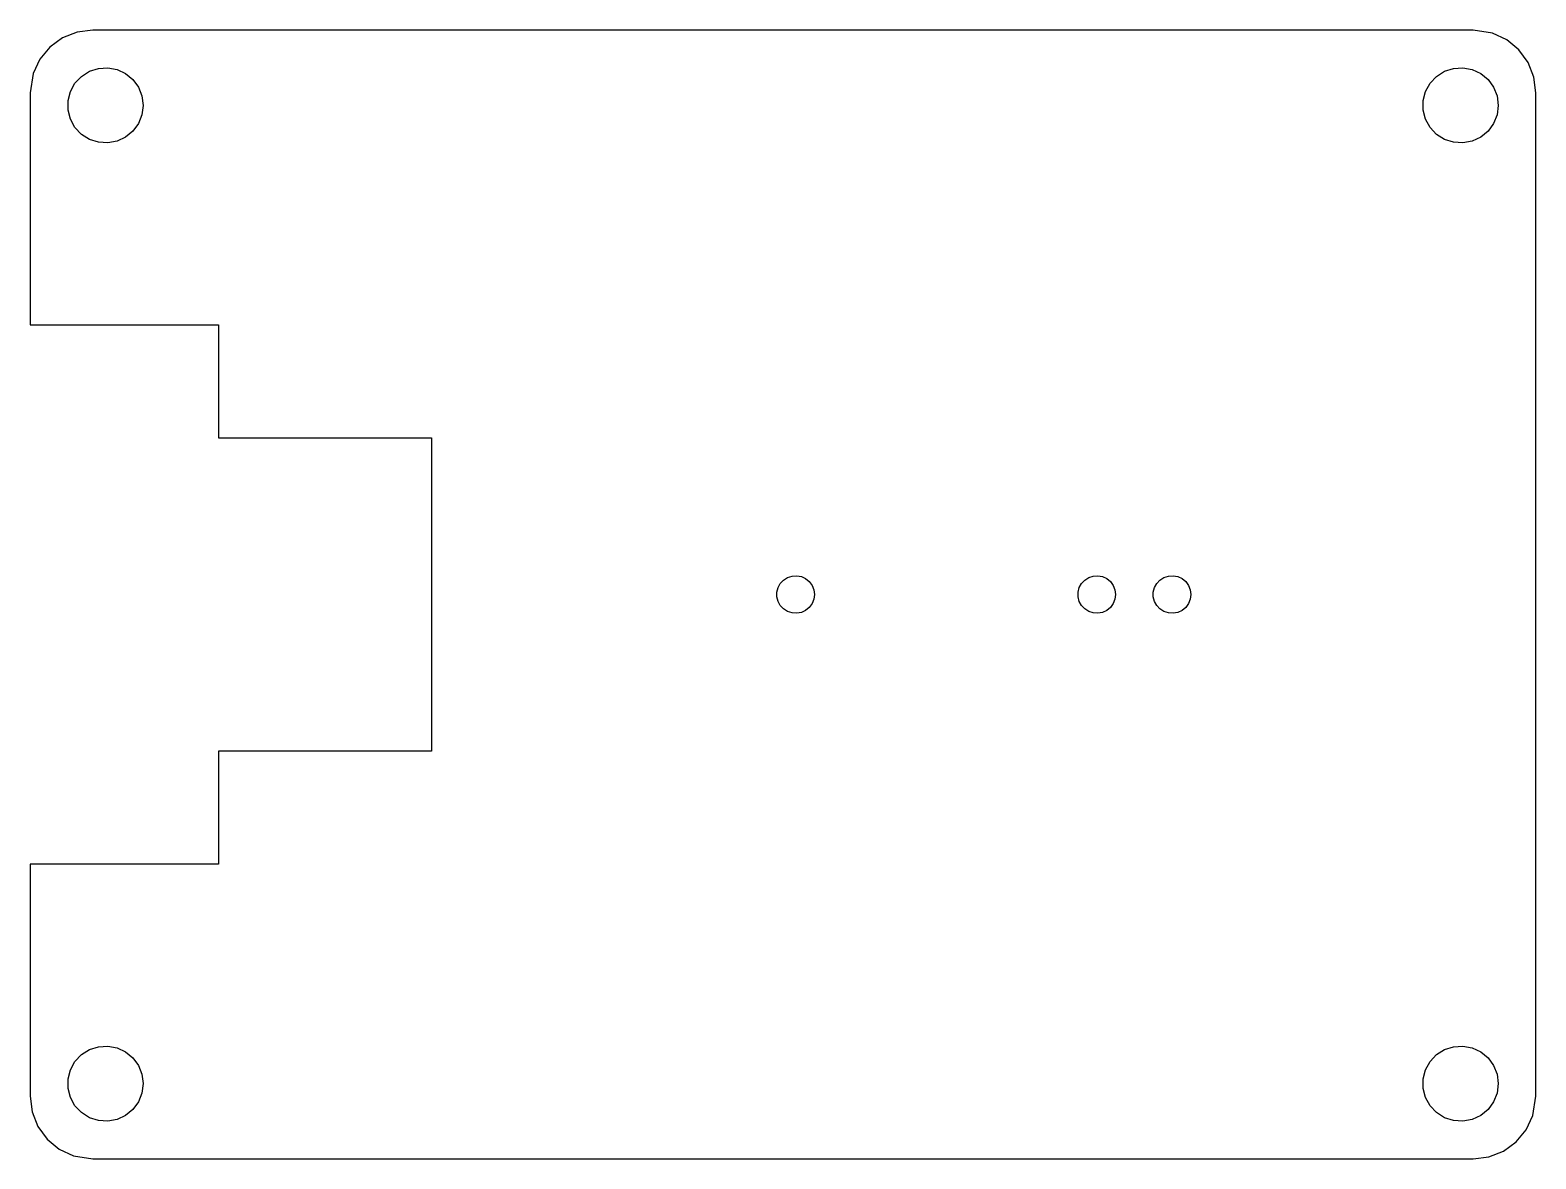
# Model space of a CAD drawing. Header units: metres. Extents: x -101 to 19, y -45 to 45.
import ezdxf

# ---------------------------------------------------------------- set-up
doc = ezdxf.new("R2010")
doc.units = ezdxf.units.M

msp = doc.modelspace()

# ---------------------------------------------------------------- linework, layer by layer
for p, q in [((-97.2435, 44.8429), (-98.4088, 44.3815)), ((-96, 45), (-97.2435, 44.8429)), ((14, 45), (-96, 45)), ((15.5451, 44.7553), (14, 45)), ((16.6791, 44.2216), (15.5451, 44.7553)), ((-99.4227, 43.6448), (-100.222, 42.6791)), ((-98.4088, 44.3815), (-99.4227, 43.6448)), ((17.6448, 43.4227), (16.6791, 44.2216)), ((18.3815, 42.4088), (17.6448, 43.4227)), ((-100.222, 42.6791), (-100.755, 41.5451)), ((18.8429, 41.2435), (18.3815, 42.4088)), ((-100.755, 41.5451), (-101, 40)), ((-97.427, 40.7634), (-96.9123, 41.3115)), ((-96.9123, 41.3115), (-96.2773, 41.7145)), ((-96.2773, 41.7145), (-95.5621, 41.9469)), ((-95.5621, 41.9469), (-94.8116, 41.9941)), ((-94.8116, 41.9941), (-94.073, 41.8532)), ((-94.073, 41.8532), (-93.3925, 41.533)), ((-93.3925, 41.533), (-92.8131, 41.0536)), ((-92.8131, 41.0536), (-92.3711, 40.4453)), ((10.5729, 40.7634), (11.0877, 41.3115)), ((11.0877, 41.3115), (11.7227, 41.7145)), ((11.7227, 41.7145), (12.4379, 41.9469)), ((12.4379, 41.9469), (13.1884, 41.9941)), ((13.1884, 41.9941), (13.927, 41.8532)), ((13.927, 41.8532), (14.6075, 41.533)), ((14.6075, 41.533), (15.1869, 41.0536)), ((15.1869, 41.0536), (15.6289, 40.4453)), ((19, 40), (18.8429, 41.2435)), ((-101, 40), (-101, 21.5)), ((-97.9763, 39.376), (-97.7893, 40.1044)), ((-97.7893, 40.1044), (-97.427, 40.7634)), ((-92.3711, 40.4453), (-92.0943, 39.7461)), ((-92.0943, 39.7461), (-92, 39)), ((10.0237, 39.376), (10.2107, 40.1044)), ((10.2107, 40.1044), (10.5729, 40.7634)), ((15.6289, 40.4453), (15.9057, 39.7461)), ((15.9057, 39.7461), (16, 39)), ((19, -40), (19, 40)), ((-97.9763, 38.624), (-97.9763, 39.376)), ((-97.7893, 37.8956), (-97.9763, 38.624)), ((-92, 39), (-92.0943, 38.2539)), ((10.0237, 38.624), (10.0237, 39.376)), ((10.2107, 37.8956), (10.0237, 38.624)), ((16, 39), (15.9057, 38.2539)), ((-97.427, 37.2366), (-97.7893, 37.8956)), ((-96.9123, 36.6885), (-97.427, 37.2366)), ((-92.3711, 37.5547), (-92.8131, 36.9464)), ((-92.0943, 38.2539), (-92.3711, 37.5547)), ((10.5729, 37.2366), (10.2107, 37.8956)), ((11.0877, 36.6885), (10.5729, 37.2366)), ((15.6289, 37.5547), (15.1869, 36.9464)), ((15.9057, 38.2539), (15.6289, 37.5547)), ((-96.2773, 36.2855), (-96.9123, 36.6885)), ((-95.5621, 36.0531), (-96.2773, 36.2855)), ((-94.8116, 36.0059), (-95.5621, 36.0531)), ((-94.073, 36.1468), (-94.8116, 36.0059)), ((-93.3925, 36.467), (-94.073, 36.1468)), ((-92.8131, 36.9464), (-93.3925, 36.467)), ((11.7227, 36.2855), (11.0877, 36.6885)), ((12.4379, 36.0531), (11.7227, 36.2855)), ((13.1884, 36.0059), (12.4379, 36.0531)), ((13.927, 36.1468), (13.1884, 36.0059)), ((14.6075, 36.467), (13.927, 36.1468)), ((15.1869, 36.9464), (14.6075, 36.467)), ((-101, 21.5), (-86, 21.5)), ((-86, 21.5), (-86, 12.5)), ((-86, 12.5), (-69, 12.5)), ((-69, 12.5), (-69, -12.5)), ((-40.9561, 1.15576), (-40.6387, 1.35724)), ((-40.6387, 1.35724), (-40.2811, 1.47342)), ((-40.2811, 1.47342), (-39.9058, 1.49704)), ((-39.9058, 1.49704), (-39.5365, 1.42657)), ((-39.5365, 1.42657), (-39.1963, 1.26648)), ((-39.1963, 1.26648), (-38.9065, 1.02681)), ((-16.9561, 1.15576), (-16.6387, 1.35724)), ((-16.6387, 1.35724), (-16.2811, 1.47342)), ((-16.2811, 1.47342), (-15.9058, 1.49704)), ((-15.9058, 1.49704), (-15.5365, 1.42657)), ((-15.5365, 1.42657), (-15.1963, 1.26648)), ((-15.1963, 1.26648), (-14.9065, 1.02681)), ((-10.9561, 1.15576), (-10.6387, 1.35724)), ((-10.6387, 1.35724), (-10.2811, 1.47342)), ((-10.2811, 1.47342), (-9.90581, 1.49704)), ((-9.90581, 1.49704), (-9.53647, 1.42657)), ((-9.53647, 1.42657), (-9.19626, 1.26648)), ((-9.19626, 1.26648), (-8.90654, 1.02681)), ((-41.4882, 0.187988), (-41.3947, 0.552185)), ((-41.4882, -0.187988), (-41.4882, 0.187988)), ((-41.3947, 0.552185), (-41.2135, 0.881668)), ((-41.2135, 0.881668), (-40.9561, 1.15576)), ((-38.9065, 1.02681), (-38.6855, 0.722626)), ((-38.6855, 0.722626), (-38.5471, 0.373032)), ((-38.5471, 0.373032), (-38.5, 0)), ((-38.5, 0), (-38.5471, -0.373032)), ((-17.4882, 0.187988), (-17.3947, 0.552185)), ((-17.4882, -0.187988), (-17.4882, 0.187988)), ((-17.3947, 0.552185), (-17.2135, 0.881668)), ((-17.2135, 0.881668), (-16.9561, 1.15576)), ((-14.9065, 1.02681), (-14.6855, 0.722626)), ((-14.6855, 0.722626), (-14.5471, 0.373032)), ((-14.5471, 0.373032), (-14.5, 0)), ((-14.5, 0), (-14.5471, -0.373032)), ((-11.4882, 0.187988), (-11.3947, 0.552185)), ((-11.4882, -0.187988), (-11.4882, 0.187988)), ((-11.3947, 0.552185), (-11.2135, 0.881668)), ((-11.2135, 0.881668), (-10.9561, 1.15576)), ((-8.90654, 1.02681), (-8.68553, 0.722626)), ((-8.68553, 0.722626), (-8.54712, 0.373032)), ((-8.54712, 0.373032), (-8.5, 0)), ((-8.5, 0), (-8.54712, -0.373032)), ((-41.3947, -0.552185), (-41.4882, -0.187988)), ((-41.2135, -0.881668), (-41.3947, -0.552185)), ((-40.9561, -1.15576), (-41.2135, -0.881668)), ((-40.6387, -1.35724), (-40.9561, -1.15576)), ((-38.9065, -1.02681), (-39.1963, -1.26648)), ((-38.6855, -0.722626), (-38.9065, -1.02681)), ((-38.5471, -0.373032), (-38.6855, -0.722626)), ((-17.3947, -0.552185), (-17.4882, -0.187988)), ((-17.2135, -0.881668), (-17.3947, -0.552185)), ((-16.9561, -1.15576), (-17.2135, -0.881668)), ((-16.6387, -1.35724), (-16.9561, -1.15576)), ((-14.9065, -1.02681), (-15.1963, -1.26648)), ((-14.6855, -0.722626), (-14.9065, -1.02681)), ((-14.5471, -0.373032), (-14.6855, -0.722626)), ((-11.3947, -0.552185), (-11.4882, -0.187988)), ((-11.2135, -0.881668), (-11.3947, -0.552185)), ((-10.9561, -1.15576), (-11.2135, -0.881668)), ((-10.6387, -1.35724), (-10.9561, -1.15576)), ((-8.90654, -1.02681), (-9.19626, -1.26648)), ((-8.68553, -0.722626), (-8.90654, -1.02681)), ((-8.54712, -0.373032), (-8.68553, -0.722626)), ((-40.2811, -1.47342), (-40.6387, -1.35724)), ((-39.9058, -1.49704), (-40.2811, -1.47342)), ((-39.5365, -1.42657), (-39.9058, -1.49704)), ((-39.1963, -1.26648), (-39.5365, -1.42657)), ((-16.2811, -1.47342), (-16.6387, -1.35724)), ((-15.9058, -1.49704), (-16.2811, -1.47342)), ((-15.5365, -1.42657), (-15.9058, -1.49704)), ((-15.1963, -1.26648), (-15.5365, -1.42657)), ((-10.2811, -1.47342), (-10.6387, -1.35724)), ((-9.90581, -1.49704), (-10.2811, -1.47342)), ((-9.53647, -1.42657), (-9.90581, -1.49704)), ((-9.19626, -1.26648), (-9.53647, -1.42657)), ((-69, -12.5), (-86, -12.5)), ((-86, -12.5), (-86, -21.5)), ((-86, -21.5), (-101, -21.5)), ((-101, -21.5), (-101, -40)), ((-97.427, -37.2366), (-96.9123, -36.6885)), ((-96.9123, -36.6885), (-96.2773, -36.2855)), ((-96.2773, -36.2855), (-95.5621, -36.0531)), ((-95.5621, -36.0531), (-94.8116, -36.0059)), ((-94.8116, -36.0059), (-94.073, -36.1468)), ((-94.073, -36.1468), (-93.3925, -36.467)), ((-93.3925, -36.467), (-92.8131, -36.9464)), ((-92.8131, -36.9464), (-92.3711, -37.5547)), ((10.5729, -37.2366), (11.0877, -36.6885)), ((11.0877, -36.6885), (11.7227, -36.2855)), ((11.7227, -36.2855), (12.4379, -36.0531)), ((12.4379, -36.0531), (13.1884, -36.0059)), ((13.1884, -36.0059), (13.927, -36.1468)), ((13.927, -36.1468), (14.6075, -36.467)), ((14.6075, -36.467), (15.1869, -36.9464)), ((15.1869, -36.9464), (15.6289, -37.5547)), ((-97.9763, -38.624), (-97.7893, -37.8956)), ((-97.7893, -37.8956), (-97.427, -37.2366)), ((-92.3711, -37.5547), (-92.0943, -38.2539)), ((-92.0943, -38.2539), (-92, -39)), ((10.0237, -38.624), (10.2107, -37.8956)), ((10.2107, -37.8956), (10.5729, -37.2366)), ((15.6289, -37.5547), (15.9057, -38.2539)), ((15.9057, -38.2539), (16, -39)), ((-97.9763, -39.376), (-97.9763, -38.624)), ((-97.7893, -40.1044), (-97.9763, -39.376)), ((-92, -39), (-92.0943, -39.7461)), ((10.0237, -39.376), (10.0237, -38.624)), ((10.2107, -40.1044), (10.0237, -39.376)), ((16, -39), (15.9057, -39.7461)), ((-101, -40), (-100.843, -41.2435)), ((-97.427, -40.7634), (-97.7893, -40.1044)), ((-96.9123, -41.3115), (-97.427, -40.7634)), ((-92.3711, -40.4453), (-92.8131, -41.0536)), ((-92.0943, -39.7461), (-92.3711, -40.4453)), ((10.5729, -40.7634), (10.2107, -40.1044)), ((11.0877, -41.3115), (10.5729, -40.7634)), ((15.6289, -40.4453), (15.1869, -41.0536)), ((15.9057, -39.7461), (15.6289, -40.4453)), ((18.7553, -41.5451), (19, -40)), ((-100.843, -41.2435), (-100.382, -42.4088)), ((-96.2773, -41.7145), (-96.9123, -41.3115)), ((-95.5621, -41.9469), (-96.2773, -41.7145)), ((-94.8116, -41.9941), (-95.5621, -41.9469)), ((-94.073, -41.8532), (-94.8116, -41.9941)), ((-93.3925, -41.533), (-94.073, -41.8532)), ((-92.8131, -41.0536), (-93.3925, -41.533)), ((11.7227, -41.7145), (11.0877, -41.3115)), ((12.4379, -41.9469), (11.7227, -41.7145)), ((13.1884, -41.9941), (12.4379, -41.9469)), ((13.927, -41.8532), (13.1884, -41.9941)), ((14.6075, -41.533), (13.927, -41.8532)), ((15.1869, -41.0536), (14.6075, -41.533)), ((18.2216, -42.6791), (18.7553, -41.5451)), ((-100.382, -42.4088), (-99.6448, -43.4227)), ((17.4227, -43.6448), (18.2216, -42.6791)), ((-99.6448, -43.4227), (-98.6791, -44.2216)), ((-98.6791, -44.2216), (-97.5451, -44.7553)), ((15.2435, -44.8429), (16.4088, -44.3815)), ((16.4088, -44.3815), (17.4227, -43.6448)), ((-97.5451, -44.7553), (-96, -45)), ((-96, -45), (14, -45)), ((14, -45), (15.2435, -44.8429))]:
    msp.add_line(p, q)

doc.saveas('drawing.dxf')
